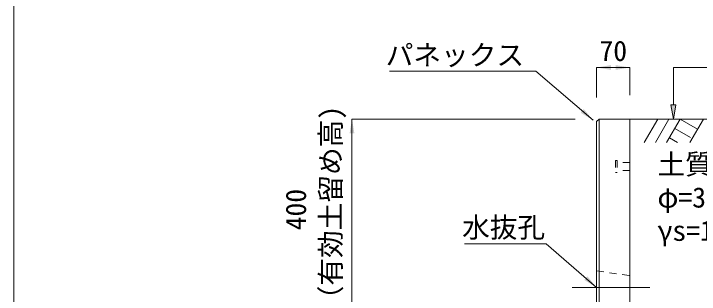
# Model space of a CAD drawing. Units: millimetres at full size. Extents: x 187207 to 255567, y 882048 to 905686.
# Drawn here: x 198397 to 199840, y 897291 to 897882 of the extents above; entities that cross this region are included whole.
import ezdxf
from ezdxf.enums import TextEntityAlignment as Align

# ---------------------------------------------------------------- set-up
doc = ezdxf.new("R2010")
doc.units = ezdxf.units.MM
doc.header["$LTSCALE"] = 20
doc.linetypes.add('USER1', pattern=[28.575, 19.05, -3.175, 3.175, -3.175])
doc.linetypes.add('USER2', pattern=[1.35, 0.75, -0.6])
for name, color, linetype, lineweight in [('0_2', 7, 'Continuous', 20), ('パネックス', 2, 'Continuous', 13), ('図枠', 5, 'Continuous', 13), ('寸法線', 7, 'Continuous', 13), ('引出線', 4, 'Continuous', 13), ('ｲﾝｻｰﾄ', 3, 'USER2', 9), ('ﾊｯﾁﾝｸﾞ', 7, 'Continuous', 5)]:
    doc.layers.add(name, color=color, linetype=linetype, lineweight=lineweight)
doc.styles.add('ＭＳ ゴシック', font='')
doc.styles.get('ＭＳ ゴシック').set_extended_font_data('MS Gothic')

# ---------------------------------------------------------------- blocks, each defined once
blk = doc.blocks.new('filled_arrow')
at = {"color": 0, "linetype": 'Continuous', "lineweight": -2}
blk.add_solid([(7.5, 1.25), (0, 0), (7.5, -1.25)], dxfattribs=at)

msp = doc.modelspace()

# ---------------------------------------------------------------- hatches: boundary and pattern name
at = {"layer": '寸法線'}
msp.add_hatch(color=256, dxfattribs=at).paths.add_polyline_path([(199790.79, 897690.37), (199785.79, 897660.37), (199780.79, 897690.37)])

# ---------------------------------------------------------------- linework, layer by layer
at = {"layer": '0_2'}
msp.add_line((199694.37, 897660.37), (200094.37, 897660.37), dxfattribs=at)
at = {"layer": 'パネックス'}
for p, q in [((199624.37, 897655.37), (199629.37, 897660.37)), ((199629.37, 897660.37), (199694.37, 897660.37)), ((199694.37, 897660.37), (199694.37, 896690.37)), ((199624.37, 897260.37), (199624.37, 897655.37)), ((199624.37, 897260.37), (199624.37, 897305.37))]:
    msp.add_line(p, q, dxfattribs=at)
at = {"layer": 'パネックス', "lineweight": 5}
msp.add_line((199629.37, 897660.37), (199629.37, 897260.37), dxfattribs=at)
at = {"layer": 'パネックス', "linetype": 'USER2', "lineweight": 9}
msp.add_line((199624.37, 897340.37), (199694.37, 897330.37), dxfattribs=at)
at = {"layer": '図枠'}
msp.add_line((198397.37, 904948.33), (198397.37, 882048.33), dxfattribs=at)
at = {"layer": '寸法線'}
for p, q in [((199624.37, 897768.92), (199694.37, 897768.92)), ((199624.37, 897705.37), (199624.37, 897768.92)), ((199694.37, 897710.37), (199694.37, 897768.92)), ((199109.37, 897260.37), (199109.37, 897660.37)), ((199579.37, 897660.37), (199109.37, 897660.37)), ((199744.37, 897660.37), (200175.22, 897660.37))]:
    msp.add_line(p, q, dxfattribs=at)
at = {"layer": '寸法線', "lineweight": 9}
for p in [(200185.79, 897768.92), (199785.79, 897690.37)]:
    msp.add_line(p, (199785.79, 897768.92), dxfattribs=at)
at = {"layer": '寸法線', "linetype": 'USER1', "lineweight": 9}
msp.add_line((199572.52, 897305.37), (199736.23, 897305.37), dxfattribs=at)
at = {"layer": '寸法線', "lineweight": 9}
msp.add_lwpolyline([(199790.79, 897690.37), (199785.79, 897660.37), (199780.79, 897690.37)], close=True, dxfattribs=at)
at = {"layer": '引出線'}
for points in [[(199616.87, 897657.87), (199496.66, 897761.33), (199188.41, 897761.33)], [(199624.37, 897305.37), (199518.14, 897397.09), (199346.4, 897397.09)]]:
    msp.add_lwpolyline(points, dxfattribs=at)
at = {"layer": 'ｲﾝｻｰﾄ'}
for p, q in [((199667.37, 897572.87), (199664.37, 897572.87)), ((199664.37, 897572.87), (199664.37, 897547.87)), ((199667.37, 897572.87), (199667.37, 897547.87)), ((199694.37, 897568.87), (199667.37, 897568.87)), ((199694.37, 897568.87), (199694.37, 897551.87)), ((199667.37, 897547.87), (199664.37, 897547.87)), ((199694.37, 897551.87), (199667.37, 897551.87))]:
    msp.add_line(p, q, dxfattribs=at)
at = {"layer": 'ﾊｯﾁﾝｸﾞ', "lineweight": 9}
for p, q in [((199753.02, 897660.36), (199724.37, 897610.74)), ((199776.64, 897660.36), (199747.99, 897610.74)), ((199800.27, 897660.36), (199771.62, 897610.74)), ((199800.27, 897660.36), (199836.83, 897639.25)), ((199849.02, 897660.36), (199820.37, 897610.74)), ((199788.84, 897640.58), (199822.26, 897621.29)), ((199777.42, 897620.79), (199794.84, 897610.74))]:
    msp.add_line(p, q, dxfattribs=at)

# ---------------------------------------------------------------- block references
at = {"layer": '寸法線', "xscale": 4, "yscale": 4}
msp.add_blockref('filled_arrow', (199624.37, 897768.92), dxfattribs=at)
for p, rotation in [((199694.37, 897768.92), 180), ((199109.37, 897660.37), 270)]:
    msp.add_blockref('filled_arrow', p, dxfattribs=dict(at, rotation=rotation))
at = {"layer": '引出線', "xscale": 4, "yscale": 4}
for p, rotation in [((199616.87, 897657.87), 139.3), ((199624.37, 897305.37), 139.2)]:
    msp.add_blockref('filled_arrow', p, dxfattribs=dict(at, rotation=rotation))

# ---------------------------------------------------------------- texts
at = {"layer": '寸法線', "style": 'ＭＳ ゴシック'}
msp.add_text('70', height=42.72, dxfattribs=at).set_placement((199659.37, 897803.92), align=Align.MIDDLE_CENTER)
for s, p in [('（有効土留め高)', (199098.58, 897251.09)), ('400', (199025.45, 897425.91))]:
    msp.add_text(s, height=42.72, rotation=90, dxfattribs=at).set_placement(p, align=Align.BOTTOM_LEFT)
for s, p in [('土質条件', (199752.34, 897586.38)), ('φ=30°', (199752.34, 897516.38)), ('γs=19kN/ｍ3', (199752.34, 897446.38))]:
    msp.add_text(s, height=42.72, dxfattribs=at).set_placement(p, align=Align.TOP_LEFT)
at = {"layer": '引出線', "style": 'ＭＳ ゴシック'}
for s, p in [('パネックス', (199471.66, 897816.47)), ('水抜孔', (199515.89, 897453.38))]:
    msp.add_text(s, height=42.72, dxfattribs=at).set_placement(p, align=Align.TOP_RIGHT)

doc.saveas('drawing.dxf')
